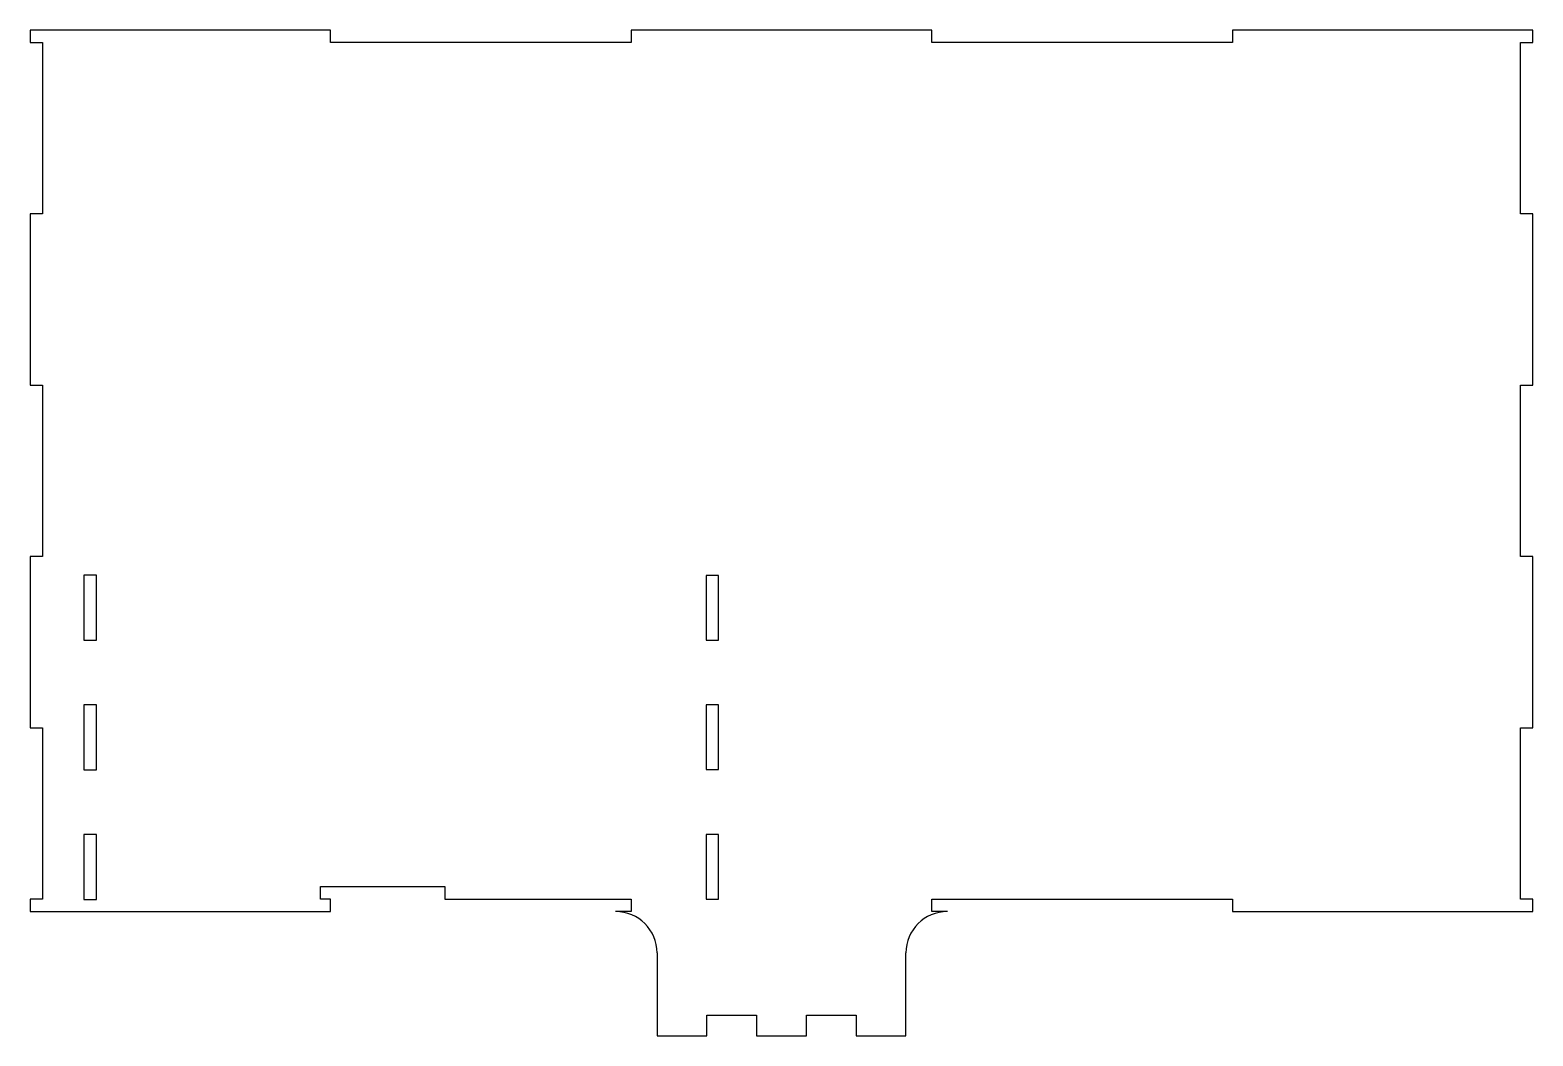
# Model space of a CAD drawing. Header units: millimetres. Extents: x -181 to 181, y -136 to 106.
import ezdxf

# ---------------------------------------------------------------- set-up
doc = ezdxf.new("R2010")
doc.units = ezdxf.units.MM

msp = doc.modelspace()

# ---------------------------------------------------------------- linework, layer by layer
at = {"color": 7, "linetype": 'Continuous', "lineweight": 25}
for p, q in [((-181.15, 106.25), (-181.15, 103.25)), ((-108.69, 106.25), (-181.15, 106.25)), ((-108.69, 103.25), (-108.69, 106.25)), ((-36.23, 106.25), (-36.23, 103.25)), ((36.23, 106.25), (-36.23, 106.25)), ((36.23, 103.25), (36.23, 106.25)), ((108.69, 106.25), (108.69, 103.25)), ((181.15, 106.25), (108.69, 106.25)), ((181.15, 103.25), (181.15, 106.25)), ((-181.15, 103.25), (-178.15, 103.25)), ((-178.15, 103.25), (-178.15, 61.95)), ((-36.23, 103.25), (-108.69, 103.25)), ((108.69, 103.25), (36.23, 103.25)), ((178.15, 103.25), (181.15, 103.25)), ((178.15, 61.95), (178.15, 103.25)), ((-181.15, 61.95), (-181.15, 20.65)), ((-178.15, 61.95), (-181.15, 61.95)), ((181.15, 61.95), (178.15, 61.95)), ((181.15, 20.65), (181.15, 61.95)), ((-181.15, 20.65), (-178.15, 20.65)), ((-178.15, 20.65), (-178.15, -20.65)), ((178.15, 20.65), (181.15, 20.65)), ((178.15, -20.65), (178.15, 20.65)), ((-181.15, -20.65), (-181.15, -61.95)), ((-178.15, -20.65), (-181.15, -20.65)), ((181.15, -20.65), (178.15, -20.65)), ((181.15, -61.95), (181.15, -20.65)), ((-165.15, -25.18), (-168.15, -25.18)), ((-168.15, -25.18), (-168.15, -40.81)), ((-165.15, -40.81), (-165.15, -25.18)), ((-15.15, -25.25), (-18.15, -25.25)), ((-18.15, -25.25), (-18.15, -40.85)), ((-15.15, -40.85), (-15.15, -25.25)), ((-168.15, -40.81), (-165.15, -40.81)), ((-18.15, -40.85), (-15.15, -40.85)), ((-165.15, -56.45), (-168.15, -56.45)), ((-168.15, -56.45), (-168.15, -72.09)), ((-165.15, -72.09), (-165.15, -56.45)), ((-15.15, -56.45), (-18.15, -56.45)), ((-18.15, -56.45), (-18.15, -72.05)), ((-15.15, -72.05), (-15.15, -56.45)), ((-181.15, -61.95), (-178.15, -61.95)), ((-178.15, -61.95), (-178.15, -103.25)), ((178.15, -61.95), (181.15, -61.95)), ((178.15, -103.25), (178.15, -61.95)), ((-168.15, -72.09), (-165.15, -72.09)), ((-18.15, -72.05), (-15.15, -72.05)), ((-165.15, -87.72), (-168.15, -87.72)), ((-168.15, -87.72), (-168.15, -103.36)), ((-165.15, -103.36), (-165.15, -87.72)), ((-15.15, -87.65), (-18.15, -87.65)), ((-18.15, -87.65), (-18.15, -103.25)), ((-15.15, -103.25), (-15.15, -87.65)), ((-111.15, -100.25), (-81.15, -100.25)), ((-111.15, -103.25), (-111.15, -100.25)), ((-81.15, -100.25), (-81.15, -103.25)), ((-181.15, -103.25), (-181.15, -106.25)), ((-178.15, -103.25), (-181.15, -103.25)), ((-168.15, -103.36), (-165.15, -103.36)), ((-108.69, -103.25), (-111.15, -103.25)), ((-108.69, -106.25), (-108.69, -103.25)), ((-81.15, -103.25), (-36.23, -103.25)), ((-36.23, -103.25), (-36.23, -106.25)), ((-18.15, -103.25), (-15.15, -103.25)), ((36.23, -103.25), (108.69, -103.25)), ((36.23, -106.25), (36.23, -103.25)), ((108.69, -103.25), (108.69, -106.25)), ((181.15, -103.25), (178.15, -103.25)), ((181.15, -106.25), (181.15, -103.25)), ((-181.15, -106.25), (-108.69, -106.25)), ((-36.23, -106.25), (-40, -106.25)), ((40, -106.25), (36.23, -106.25)), ((108.69, -106.25), (181.15, -106.25)), ((-30, -116.25), (-30, -136.25)), ((30, -136.25), (30, -116.25)), ((-18, -131.25), (-6, -131.25)), ((-18, -136.25), (-18, -131.25)), ((-6, -131.25), (-6, -136.25)), ((6, -131.25), (18, -131.25)), ((6, -136.25), (6, -131.25)), ((18, -131.25), (18, -136.25)), ((-30, -136.25), (-18, -136.25)), ((-6, -136.25), (6, -136.25)), ((18, -136.25), (30, -136.25))]:
    msp.add_line(p, q, dxfattribs=at)
for centre, start, end in [((-40, -116.25), 0, 90), ((40, -116.25), 90, 180)]:
    msp.add_arc(centre, 10, start, end, dxfattribs=at)

doc.saveas('drawing.dxf')
